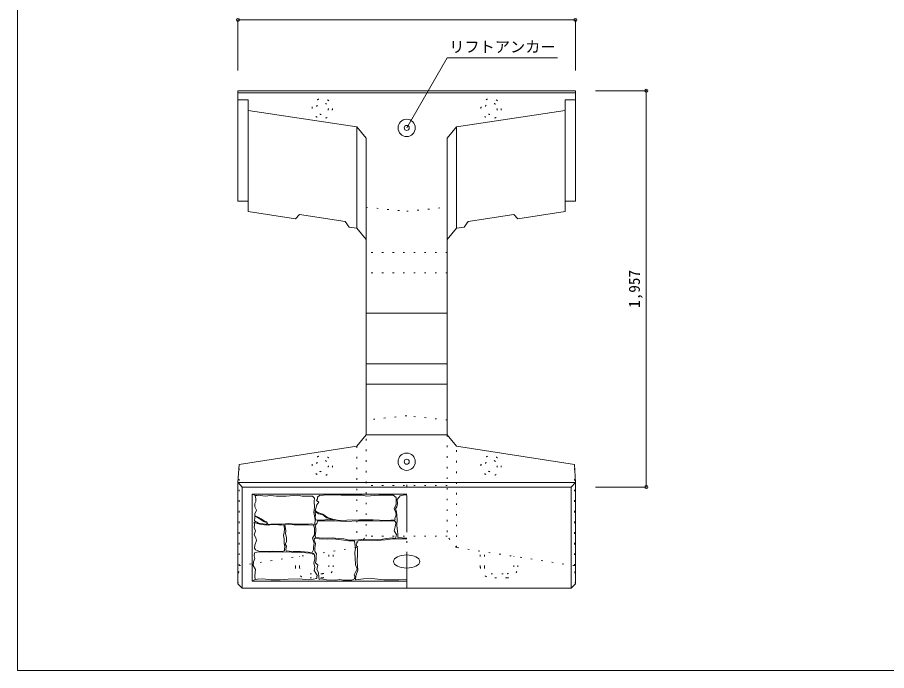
# Model space of a CAD drawing. Units: millimetres, scale not verified. Extents: x 165 to 8745, y 150 to 6150.
# Drawn here: x 165 to 4455, y 150 to 3376 of the extents above; entities that cross this region are included whole.
import ezdxf
from ezdxf.enums import TextEntityAlignment as Align

# ---------------------------------------------------------------- set-up
doc = ezdxf.new("R2010")
doc.units = ezdxf.units.MM
doc.header["$LTSCALE"] = 30
doc.header["$PDMODE"] = 32
doc.header["$PDSIZE"] = 15
doc.linetypes.add('DASHED_DOTTED', pattern=[9.25, 6, -1.5, 0.25, -1.5])
doc.linetypes.add('DOTTED', pattern=[1.75, 0.25, -1.5])
for name, color, linetype, lineweight in [('_0-0_', 7, 'Continuous', 18), ('_0-1_', 7, 'Continuous', 18), ('_0-2_', 4, 'Continuous', 9)]:
    doc.layers.add(name, color=color, linetype=linetype, lineweight=lineweight)
doc.styles.add('ＭＳ ゴシック', font='')
doc.styles.get('ＭＳ ゴシック').set_extended_font_data('MS Gothic')

msp = doc.modelspace()

# ---------------------------------------------------------------- linework, layer by layer
at = {"layer": '_0-0_'}
for p, q in [((165, 6150), (165, 150)), ((165, 150), (8745, 150))]:
    msp.add_line(p, q, dxfattribs=at)
at = {"layer": '_0-1_'}
for p, q in [((1253.77, 3013.8), (2918.77, 3013.8)), ((1253.77, 3013.8), (1253.77, 2469.08)), ((2918.77, 3003.8), (1253.77, 3003.8)), ((2918.77, 3013.8), (2918.77, 2469.08)), ((1303.77, 2969.08), (1253.77, 2969.08)), ((1303.77, 2969.08), (1303.77, 2416.72)), ((2918.77, 2969.08), (2868.77, 2969.08)), ((2868.77, 2969.08), (2868.77, 2416.72)), ((1839.67, 2834.91), (1303.77, 2916.72)), ((2332.87, 2834.91), (2868.77, 2916.72)), ((1839.67, 2334.91), (1839.67, 2834.91)), ((1886.27, 2779.01), (1839.67, 2834.91)), ((2332.87, 2834.91), (2286.27, 2779.01)), ((2332.87, 2334.91), (2332.87, 2834.91)), ((1886.27, 2779.01), (1886.27, 1313.94)), ((2286.27, 2779.01), (2286.27, 1313.94)), ((1303.77, 2469.08), (1253.77, 2469.08)), ((2918.77, 2469.08), (2868.77, 2469.08)), ((1537.27, 2381.07), (1303.77, 2416.72)), ((1537.27, 2381.07), (1557.27, 2403.02)), ((1782.27, 2368.67), (1557.27, 2403.02)), ((2390.27, 2368.67), (2615.27, 2403.02)), ((2615.27, 2403.02), (2635.27, 2381.07)), ((2635.27, 2381.07), (2868.77, 2416.72)), ((1782.27, 2368.67), (1802.27, 2340.62)), ((2370.27, 2340.62), (2390.27, 2368.67)), ((1839.67, 2334.91), (1802.27, 2340.62)), ((1886.27, 2279.01), (1839.67, 2334.91)), ((2332.87, 2334.91), (2286.27, 2279.01)), ((2332.87, 2334.91), (2370.27, 2340.62)), ((2286.27, 1914.8), (1886.27, 1914.8)), ((2286.27, 1664.8), (1886.27, 1664.8)), ((2286.27, 1564.8), (1886.27, 1564.8)), ((1839.67, 1258.04), (1886.27, 1313.94)), ((2286.27, 1314.8), (1886.27, 1314.8)), ((2332.87, 1258.04), (2286.27, 1313.94)), ((1839.67, 1258.04), (1258.77, 1168.6)), ((2913.77, 1168.6), (2332.87, 1258.04)), ((1253.77, 1079.16), (1258.77, 1168.6)), ((2918.77, 1079.16), (2913.77, 1168.6)), ((2918.77, 1079.16), (1253.77, 1079.16)), ((1253.77, 1079.16), (1253.77, 579.16)), ((1273.77, 1056.8), (1253.88, 1079.16)), ((2898.77, 1056.8), (2918.77, 1079.16)), ((2918.77, 1079.16), (2918.77, 579.16)), ((2898.77, 1056.8), (1273.77, 1056.8)), ((1273.77, 1056.8), (1273.77, 556.8)), ((2898.77, 1056.8), (2898.77, 556.8)), ((1323.77, 1021.8), (1338.77, 1014.3)), ((1323.77, 1021.8), (1323.77, 591.8)), ((1323.77, 1021.8), (2086.27, 1021.8)), ((1338.77, 1014.3), (1342.64, 998.52)), ((1338.77, 1014.3), (1348.46, 1014.3)), ((1342.64, 998.52), (1342.64, 985.93)), ((1355.65, 1016.09), (1348.46, 1014.3)), ((1387.52, 1011.08), (1355.65, 1016.09)), ((1414.83, 1015.64), (1387.52, 1011.08)), ((1443.06, 1011.99), (1414.83, 1015.64)), ((1492.23, 1011.99), (1443.06, 1011.99)), ((1546.86, 1016.55), (1492.23, 1011.99)), ((1570.53, 1011.99), (1546.86, 1016.55)), ((1621.52, 1011.54), (1570.53, 1011.99)), ((1630.63, 1002.43), (1621.52, 1011.54)), ((1629.72, 984.68), (1630.63, 1002.43)), ((1646.2, 998.25), (1641.33, 989.72)), ((1641.33, 989.72), (1653.51, 982.41)), ((1646.2, 1005.87), (1655.95, 1014.71)), ((1646.2, 998.25), (1646.2, 1005.87)), ((1655.95, 1014.71), (1695.56, 1018.06)), ((1695.56, 1018.06), (1763.2, 1017.14)), ((1763.2, 1017.14), (1808.29, 1016.54)), ((1808.29, 1016.54), (1866.79, 1016.54)), ((1866.79, 1016.54), (1888.73, 1011.66)), ((1888.73, 1011.66), (1949.67, 1015.93)), ((1949.67, 1015.93), (1992.32, 1015.93)), ((1992.32, 1015.93), (2020.35, 1015.93)), ((2020.35, 1015.93), (2033.76, 1004.96)), ((2033.76, 1004.96), (2033.76, 972.66)), ((2049.49, 1006.52), (2039.11, 995.34)), ((2039.11, 995.34), (2040.71, 975.77)), ((2054.29, 1013.71), (2049.49, 1006.52)), ((2077.45, 1017.7), (2054.29, 1013.71)), ((2086.27, 1016.63), (2077.45, 1017.7)), ((1342.64, 985.93), (1337.04, 975.66)), ((1337.04, 975.66), (1337.04, 958.4)), ((1337.04, 958.4), (1344.51, 942.06)), ((1628.81, 930.96), (1630.63, 956.45)), ((1630.63, 956.45), (1629.72, 984.68)), ((1635.23, 939.76), (1642.55, 969)), ((1642.55, 969), (1653.51, 982.41)), ((2033.76, 972.66), (2024.01, 948.9)), ((2024.01, 948.9), (2032.54, 930.61)), ((2038.31, 959.4), (2030.33, 949.42)), ((2030.33, 949.42), (2036.72, 934.24)), ((2040.71, 975.77), (2038.31, 959.4)), ((1336.11, 905.67), (1335.62, 890.44)), ((1336.45, 912.21), (1336.11, 905.67)), ((1336.45, 912.21), (1357.73, 902.08)), ((1337.04, 923.87), (1336.56, 914.45)), ((1341.89, 912.97), (1336.56, 914.45)), ((1344.51, 942.06), (1337.04, 923.87)), ((1353.77, 907.52), (1341.89, 912.97)), ((1368.63, 899.11), (1353.77, 907.52)), ((1357.73, 902.08), (1381.5, 886.73)), ((1634.27, 895.9), (1628.81, 930.96)), ((1634.33, 931.9), (1636.45, 933.66)), ((1635.64, 919.81), (1634.33, 931.9)), ((1635.2, 905.74), (1635.64, 919.81)), ((1637.84, 894.31), (1635.2, 905.74)), ((1648.64, 931.22), (1635.23, 939.76)), ((1636.45, 933.66), (1651.47, 925.09)), ((1673.01, 922.69), (1648.64, 931.22)), ((1651.47, 925.09), (1668.18, 921.79)), ((1668.18, 921.79), (1676.98, 916.29)), ((1696.17, 906.24), (1673.01, 922.69)), ((1676.98, 916.29), (1690.17, 905.3)), ((1690.17, 905.3), (1713.03, 898.04)), ((1715.67, 899.54), (1696.17, 906.24)), ((2033.76, 919.04), (2027.67, 901.97)), ((2027.67, 901.97), (2030.1, 895.27)), ((2032.54, 930.61), (2033.76, 919.04)), ((2036.72, 934.24), (2039.11, 896.71)), ((1333.16, 856.42), (1335.99, 868.8)), ((1333.87, 882.96), (1339.14, 879.82)), ((1335.99, 868.8), (1333.87, 882.96)), ((1335.62, 890.44), (1355.65, 878.6)), ((1339.14, 879.82), (1350.74, 876.1)), ((1350.74, 876.1), (1368.12, 871.55)), ((1355.65, 878.6), (1377.5, 875.41)), ((1368.12, 871.55), (1384.68, 870.72)), ((1384.47, 888.21), (1368.63, 899.11)), ((1377.5, 875.41), (1397.53, 871.77)), ((1381.5, 886.73), (1393.38, 881.78)), ((1395.36, 884.75), (1384.47, 888.21)), ((1384.68, 870.72), (1406.21, 868.23)), ((1393.38, 881.78), (1398.34, 871.87)), ((1402.69, 872.39), (1395.36, 884.75)), ((1397.53, 871.77), (1398.34, 871.87)), ((1402.69, 872.39), (1416.65, 874.05)), ((1406.21, 868.23), (1417.8, 872.37)), ((1416.65, 874.05), (1469.46, 873.59)), ((1417.8, 872.37), (1442.64, 871.55)), ((1442.64, 871.55), (1465.82, 867.82)), ((1465.82, 867.82), (1479.9, 869.48)), ((1469.46, 873.59), (1504.06, 877.24)), ((1479.9, 869.48), (1483.21, 850.02)), ((1485.34, 869.86), (1499.49, 873.4)), ((1486.75, 861.37), (1485.34, 869.86)), ((1489.58, 841.2), (1486.75, 861.37)), ((1499.49, 873.4), (1530.64, 870.57)), ((1504.06, 877.24), (1537.75, 873.14)), ((1530.64, 870.57), (1558.24, 870.22)), ((1537.75, 873.14), (1570.53, 874.05)), ((1558.24, 870.22), (1602.13, 869.51)), ((1570.53, 874.05), (1618.79, 874.5)), ((1602.13, 869.51), (1626.19, 869.16)), ((1618.79, 874.5), (1632.45, 872.23)), ((1626.19, 869.16), (1631.15, 854.29)), ((1632.45, 872.23), (1634.27, 895.9)), ((1643.12, 877.16), (1635.2, 867.05)), ((1635.2, 867.05), (1637.84, 851.22)), ((1642.68, 892.77), (1637.84, 894.31)), ((1669.5, 893.87), (1642.68, 892.77)), ((1647.52, 889.47), (1643.12, 877.16)), ((1683.57, 890.35), (1647.52, 889.47)), ((1695, 896.5), (1669.5, 893.87)), ((1732.82, 889.47), (1683.57, 890.35)), ((1724.9, 894.31), (1695, 896.5)), ((1713.03, 898.04), (1724.9, 894.31)), ((1751.01, 892.22), (1715.67, 899.54)), ((1786.46, 886.83), (1732.82, 889.47)), ((1791.23, 892.83), (1751.01, 892.22)), ((1846.26, 889.91), (1786.46, 886.83)), ((1853.39, 894.66), (1791.23, 892.83)), ((1919.25, 889.47), (1846.26, 889.91)), ((1920.42, 894.05), (1853.39, 894.66)), ((1960.58, 888.59), (1919.25, 889.47)), ((1985.01, 891.62), (1920.42, 894.05)), ((2006.31, 889.91), (1960.58, 888.59)), ((2030.1, 895.27), (1985.01, 891.62)), ((2026.54, 889.47), (2006.31, 889.91)), ((2024.78, 841.1), (2029.18, 860.01)), ((2035.33, 878.92), (2026.54, 889.47)), ((2029.18, 860.01), (2033.57, 877.16)), ((2035.33, 878.92), (2033.57, 877.16)), ((2039.11, 896.71), (2037.51, 866.76)), ((2037.51, 866.76), (2041.51, 839.21)), ((1340.24, 841.2), (1333.16, 856.42)), ((1333.87, 820.32), (1340.24, 841.2)), ((1341.65, 805.45), (1333.87, 820.32)), ((1482.38, 832.63), (1479.07, 817.31)), ((1479.07, 817.31), (1482.38, 801.58)), ((1483.21, 850.02), (1482.38, 832.63)), ((1487.46, 825.98), (1489.58, 841.2)), ((1492.42, 807.58), (1487.46, 825.98)), ((1631.15, 821.03), (1621.95, 804.39)), ((1631.15, 854.29), (1631.15, 821.03)), ((1637.84, 837.15), (1635.2, 819.56)), ((1635.2, 819.56), (1636.96, 806.81)), ((1637.84, 851.22), (1637.84, 837.15)), ((2035.33, 821.76), (2024.78, 841.1)), ((2031.81, 802.85), (2035.33, 821.76)), ((2041.51, 839.21), (2043.1, 824.83)), ((2043.1, 824.83), (2043.1, 806.86)), ((1336.7, 770.06), (1345.19, 792.71)), ((1345.19, 792.71), (1341.65, 805.45)), ((1482.38, 801.58), (1481.44, 775.73)), ((1481.44, 775.73), (1485.69, 764.05)), ((1486.05, 774.66), (1493.83, 785.64)), ((1493.12, 764.05), (1486.05, 774.66)), ((1493.83, 785.64), (1492.42, 807.58)), ((1621.95, 804.39), (1629.02, 779.62)), ((1629.02, 779.62), (1626.9, 760.51)), ((1630.61, 801.1), (1629.45, 803.72)), ((1629.45, 803.72), (1653.61, 801.62)), ((1630.04, 794.87), (1630.61, 801.1)), ((1636.85, 778.42), (1630.04, 794.87)), ((1633.44, 756.86), (1636.85, 778.42)), ((1636.96, 806.81), (1672.14, 804.61)), ((1653.61, 801.62), (1693.53, 800.04)), ((1672.14, 804.61), (1718.75, 805.93)), ((1693.53, 800.04), (1722.94, 800.57)), ((1718.75, 805.93), (1747.77, 801.97)), ((1722.94, 800.57), (1763.92, 795.84)), ((1747.77, 801.97), (1776.79, 800.21)), ((1763.92, 795.84), (1798.58, 791.11)), ((1776.79, 800.21), (1803.17, 794.93)), ((1798.58, 791.11), (1828, 789.54)), ((1803.17, 794.93), (1832.19, 793.62)), ((1828, 789.54), (1834.3, 755.39)), ((1832.19, 793.62), (1863.85, 797.57)), ((1837.5, 772.78), (1846.31, 790.4)), ((1844.11, 752.41), (1837.5, 772.78)), ((1846.31, 790.4), (1870.54, 793.7)), ((1863.85, 797.57), (1948.27, 796.25)), ((1870.54, 793.7), (1942.11, 792.05)), ((1942.11, 792.05), (1980.65, 795.91)), ((1948.27, 796.25), (1985.21, 801.97)), ((1980.65, 795.91), (2016.99, 800.86)), ((1985.21, 801.97), (2017.74, 805.05)), ((2016.99, 800.86), (2086.27, 800.86)), ((2017.74, 805.05), (2031.81, 802.85)), ((2043.1, 806.86), (2086.27, 804.08)), ((1333.16, 717.69), (1335.28, 732.2)), ((1335.28, 754.85), (1336.7, 770.06)), ((1339.88, 746), (1335.28, 754.85)), ((1335.28, 732.2), (1347.31, 735.38)), ((1356.87, 739.8), (1339.88, 746)), ((1347.31, 735.38), (1377.04, 736.09)), ((1389.78, 737.68), (1356.87, 739.8)), ((1377.04, 736.09), (1411.02, 735.38)), ((1425.88, 740.51), (1389.78, 737.68)), ((1411.02, 735.38), (1432.25, 737.15)), ((1469.41, 739.1), (1425.88, 740.51)), ((1432.25, 737.15), (1473.3, 734.67)), ((1483.92, 741.75), (1469.41, 739.1)), ((1473.3, 734.67), (1494.54, 736.09)), ((1485.69, 764.05), (1483.21, 745.82)), ((1483.21, 745.82), (1483.92, 741.75)), ((1490.29, 747.41), (1493.12, 764.05)), ((1491, 741.4), (1490.29, 747.41)), ((1505.86, 739.98), (1491, 741.4)), ((1494.54, 736.09), (1517.19, 735.38)), ((1525.68, 737.86), (1505.86, 739.98)), ((1517.19, 735.38), (1567.44, 732.9)), ((1561.78, 738.21), (1525.68, 737.86)), ((1620.53, 732.9), (1561.78, 738.21)), ((1567.44, 732.9), (1607.79, 730.78)), ((1607.79, 730.78), (1628.32, 729.01)), ((1626.9, 746.35), (1620.53, 732.9)), ((1626.9, 760.51), (1626.9, 746.35)), ((1633.44, 738.71), (1633.44, 756.86)), ((1641.38, 727.08), (1633.44, 738.71)), ((1834.3, 755.39), (1831.15, 733.33)), ((1831.15, 733.33), (1832.2, 706.02)), ((1844.11, 728.74), (1844.11, 752.41)), ((1328.2, 669.2), (1329.62, 687.25)), ((1329.62, 687.25), (1336.7, 703.88)), ((1336.7, 703.88), (1333.16, 717.69)), ((1628.32, 729.01), (1631.85, 720.16)), ((1633.27, 700.7), (1628.32, 681.59)), ((1631.85, 720.16), (1633.27, 700.7)), ((1636.85, 681.99), (1639.11, 699.29)), ((1639.11, 699.29), (1639.68, 718.86)), ((1639.68, 718.86), (1641.38, 727.08)), ((1832.2, 706.02), (1833.25, 671.88)), ((1841.91, 687.44), (1844.11, 728.74)), ((1843.01, 667.62), (1841.91, 687.44)), ((1340.24, 649.03), (1328.2, 669.2)), ((1336.7, 618.95), (1340.24, 649.03)), ((1628.32, 681.59), (1632.56, 661.41)), ((1632.56, 661.41), (1630.44, 644.07)), ((1630.44, 644.07), (1646.72, 618.24)), ((1647.62, 670.93), (1636.85, 681.99)), ((1642.52, 648.81), (1647.62, 670.93)), ((1651.03, 634.91), (1642.52, 648.81)), ((1842.71, 651.92), (1826.95, 622.5)), ((1833.25, 671.88), (1842.71, 651.92)), ((1835.3, 618.07), (1845.21, 646.7)), ((1845.21, 646.7), (1843.01, 667.62)), ((1338.77, 599.3), (1336.7, 618.95)), ((1349.44, 601.25), (1338.77, 599.3)), ((1376.33, 603.37), (1349.44, 601.25)), ((1415.97, 598.42), (1376.33, 603.37)), ((1500.91, 601.96), (1461.98, 598.07)), ((1555.41, 602.67), (1500.91, 601.96)), ((1600, 598.07), (1555.41, 602.67)), ((1624.07, 601.96), (1600, 598.07)), ((1643.18, 605.14), (1624.07, 601.96)), ((1643.18, 616.11), (1646.72, 618.24)), ((1643.18, 616.11), (1643.18, 605.14)), ((1652.56, 611.47), (1651.03, 634.91)), ((1653.61, 600.44), (1652.56, 611.47)), ((1663.06, 603.07), (1653.61, 600.44)), ((1691.43, 598.34), (1663.06, 603.07)), ((1829.05, 604.12), (1815.39, 596.76)), ((1826.95, 622.5), (1831.15, 614.1)), ((1831.15, 614.1), (1829.05, 604.12)), ((1834.2, 597.7), (1835.3, 618.07)), ((1872.98, 602.98), (1834.2, 597.7)), ((1914.87, 605.07), (1872.98, 602.98)), ((1973.51, 598.26), (1914.87, 605.07)), ((2086.27, 600.63), (2047.86, 598.79)), ((1253.77, 579.16), (1273.77, 556.8)), ((1338.77, 599.3), (1323.77, 591.8)), ((2086.27, 591.8), (1323.77, 591.8)), ((1461.98, 598.07), (1415.97, 598.42)), ((1734.5, 596.24), (1691.43, 598.34)), ((1756.56, 599.92), (1734.5, 596.24)), ((1773.37, 597.29), (1756.56, 599.92)), ((1815.39, 596.76), (1773.37, 597.29)), ((2047.86, 598.79), (1973.51, 598.26)), ((2898.77, 556.8), (2918.77, 579.16)), ((2898.77, 556.8), (1273.77, 556.8))]:
    msp.add_line(p, q, dxfattribs=at)
at = {"layer": '_0-1_', "linetype": 'DOTTED'}
for p, q in [((1886.27, 2438.35), (2086.27, 2418.35)), ((2086.27, 2418.35), (2286.27, 2438.35)), ((2286.27, 2214.8), (1886.27, 2214.8)), ((2286.27, 2114.8), (1886.27, 2114.8)), ((2086.27, 1408.35), (1886.27, 1388.35)), ((2286.27, 1388.35), (2086.27, 1408.35)), ((1886.27, 813.94), (1886.27, 1313.94)), ((2286.27, 1313.94), (2286.27, 813.94)), ((1839.67, 1258.04), (1839.67, 758.04)), ((2332.87, 758.04), (2332.87, 1258.04)), ((1258.77, 668.6), (1258.77, 1168.6)), ((2913.77, 668.6), (2913.77, 1168.6)), ((2286.27, 1064.8), (1886.27, 1064.8)), ((1839.67, 758.04), (1886.27, 813.94)), ((2286.27, 814.8), (1886.27, 814.8)), ((2332.87, 758.04), (2286.27, 813.94)), ((1258.77, 668.6), (1839.67, 758.04)), ((1702.77, 661.8), (1702.77, 736.96)), ((1722.77, 661.8), (1722.77, 740.04)), ((2913.77, 668.6), (2332.87, 758.04)), ((2449.77, 661.8), (2449.77, 740.04)), ((2469.77, 661.8), (2469.77, 736.96)), ((1537.77, 661.8), (1537.77, 711.56)), ((1557.77, 661.8), (1557.77, 714.64)), ((2614.77, 661.8), (2614.77, 714.64)), ((2634.77, 661.8), (2634.77, 711.56)), ((1253.77, 579.16), (1258.77, 668.6)), ((2918.77, 579.16), (2913.77, 668.6)), ((1669.77, 628.8), (1590.77, 628.8)), ((1669.77, 608.8), (1590.77, 608.8)), ((2502.77, 628.8), (2581.77, 628.8)), ((2581.77, 608.8), (2502.77, 608.8))]:
    msp.add_line(p, q, dxfattribs=at)
at = {"layer": '_0-1_', "linetype": 'DASHED_DOTTED'}
msp.add_line((2086.27, 556.8), (2086.27, 1079.16), dxfattribs=at)
at = {"layer": '_0-1_', "linetype": 'DOTTED'}
for centre, radius in [((1669.77, 2925.8), 50), ((2502.77, 2925.8), 50), ((1669.77, 2925.8), 30), ((2502.77, 2925.8), 30), ((1669.77, 1161.8), 50), ((2502.77, 1161.8), 50), ((1669.77, 1161.8), 30), ((2502.77, 1161.8), 30)]:
    msp.add_circle(centre, radius, dxfattribs=at)
at = {"layer": '_0-1_'}
for centre, radius in [((2086.27, 2830.3), 42.5), ((2086.27, 2830.3), 12.5), ((2086.27, 1181.66), 42.5), ((2086.27, 1181.66), 12.5)]:
    msp.add_circle(centre, radius, dxfattribs=at)
at = {"layer": '_0-1_', "linetype": 'DOTTED'}
for centre, radius, start, end in [((1590.77, 661.8), 53, 180, 270), ((1590.77, 661.8), 33, 180, 270), ((1669.77, 661.8), 53, 270, 0), ((1669.77, 661.8), 33, 270, 0), ((2502.77, 661.8), 53, 180, 270), ((2502.77, 661.8), 33, 180, 270), ((2581.77, 661.8), 53, 270, 0), ((2581.77, 661.8), 33, 270, 0)]:
    msp.add_arc(centre, radius, start, end, dxfattribs=at)
at = {"layer": '_0-1_'}
msp.add_ellipse((2086.27, 688.79), major_axis=(64.98, 0), ratio=0.5, dxfattribs=at)
at = {"layer": '_0-2_'}
for p, q in [((1253.77, 3363.8), (1253.77, 3113.8)), ((2918.77, 3363.8), (1253.77, 3363.8)), ((2918.77, 3363.8), (2918.77, 3113.8)), ((3268.77, 3013.8), (3018.77, 3013.8)), ((3268.77, 3013.8), (3268.77, 1056.8)), ((3268.77, 1056.8), (3018.77, 1056.8))]:
    msp.add_line(p, q, dxfattribs=at)
at = {"layer": '_0-2_', "color": 7, "lineweight": 18}
for p, q in [((2086.27, 2830.3), (2286.27, 3176.71)), ((2286.27, 3176.71), (2831.27, 3176.71))]:
    msp.add_line(p, q, dxfattribs=at)
at = {"layer": '_0-2_'}
for p in [(1253.77, 3363.8), (2918.77, 3363.8), (3268.77, 3013.8), (3268.77, 1056.8)]:
    msp.add_point(p, dxfattribs=at)

# ---------------------------------------------------------------- texts
at = {"layer": '_0-2_', "style": 'ＭＳ ゴシック'}
msp.add_text('リフトアンカー', height=54.99, dxfattribs=at).set_placement((2296.27, 3186.71), align=Align.BOTTOM_LEFT)
msp.add_text('1,957', height=54.99, rotation=90, dxfattribs=at).set_placement((3253.77, 1941.55), align=Align.BOTTOM_LEFT)

doc.saveas('drawing.dxf')
